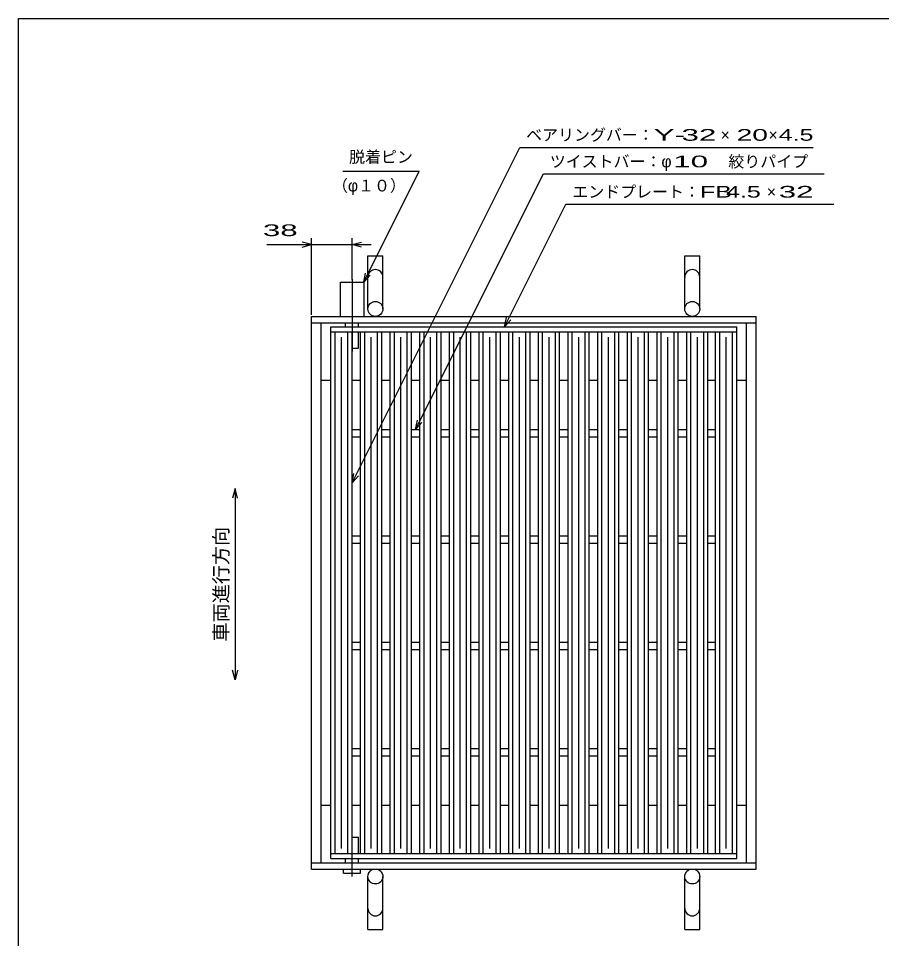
# Model space of a CAD drawing. Units: millimetres, scale not verified. Extents: x -1092 to 1034, y -771 to 635.
# Drawn here: x -1042 to -230, y -230 to 635 of the extents above; entities that cross this region are included whole.
import ezdxf
from ezdxf.enums import TextEntityAlignment as Align

# ---------------------------------------------------------------- set-up
doc = ezdxf.new("R2010")
doc.units = ezdxf.units.MM
doc.header["$LTSCALE"] = 6
doc.linetypes.add('LONG_DASHED_DOTTED', pattern=[15.25, 12, -1.5, 0.25, -1.5])
for name, color, linetype, lineweight in [('0_2', 150, 'Continuous', 25), ('16', 3, 'Continuous', 25), ('19', 6, 'Continuous', 25), ('22', 2, 'Continuous', 25)]:
    doc.layers.add(name, color=color, linetype=linetype, lineweight=lineweight)
doc.styles.add('ベクトル', font='')
doc.styles.get('ベクトル').set_extended_font_data('ベクトル')

msp = doc.modelspace()

# ---------------------------------------------------------------- linework, layer by layer
at = {"layer": '0_2'}
for p, q in [((-1041.6, -684.6), (-1041.6, 635.4)), ((-1041.6, 635.4), (1034.4, 635.4))]:
    msp.add_line(p, q, dxfattribs=at)
at = {"layer": '0_2', "color": 4}
for p, q in [((-837.8, 193.1), (-840.2, 184.1)), ((-835.4, 184.1), (-837.8, 193.1)), ((-837.8, 193.1), (-837.8, 13.1)), ((-837.8, 13.1), (-840.2, 22.1)), ((-835.4, 22.1), (-837.8, 13.1))]:
    msp.add_line(p, q, dxfattribs=at)
at = {"layer": '16'}
for p, q in [((-747.8, 345.1), (-365.8, 345.1)), ((-747.8, 340.6), (-747.8, 345.1)), ((-747.8, 340.6), (-365.8, 340.6)), ((-747.8, -150.4), (-747.8, 340.6)), ((-747.8, 340.6), (-727.8, 340.6)), ((-743.8, -150.4), (-743.8, 340.6)), ((-731.8, -150.4), (-731.8, 340.6)), ((-727.8, -150.4), (-727.8, 340.6)), ((-719.9, -150.4), (-719.9, 340.6)), ((-719.9, 340.6), (-699.9, 340.6)), ((-715.9, -150.4), (-715.9, 340.6)), ((-703.9, -150.4), (-703.9, 340.6)), ((-699.9, -150.4), (-699.9, 340.6)), ((-692, -150.4), (-692, 340.6)), ((-692, 340.6), (-672, 340.6)), ((-688, -150.4), (-688, 340.6)), ((-676, -150.4), (-676, 340.6)), ((-672, -150.4), (-672, 340.6)), ((-664.1, -150.4), (-664.1, 340.6)), ((-664.1, 340.6), (-644.1, 340.6)), ((-660.1, -150.4), (-660.1, 340.6)), ((-648.1, -150.4), (-648.1, 340.6)), ((-644.1, -150.4), (-644.1, 340.6)), ((-636.2, -150.4), (-636.2, 340.6)), ((-636.2, 340.6), (-616.2, 340.6)), ((-632.2, -150.4), (-632.2, 340.6)), ((-620.2, -150.4), (-620.2, 340.6)), ((-616.2, -150.4), (-616.2, 340.6)), ((-608.3, -150.4), (-608.3, 340.6)), ((-608.3, 340.6), (-588.3, 340.6)), ((-604.3, -150.4), (-604.3, 340.6)), ((-592.3, -150.4), (-592.3, 340.6)), ((-588.3, -150.4), (-588.3, 340.6)), ((-580.4, -150.4), (-580.4, 340.6)), ((-580.4, 340.6), (-560.4, 340.6)), ((-576.4, -150.4), (-576.4, 340.6)), ((-564.4, -150.4), (-564.4, 340.6)), ((-560.4, -150.4), (-560.4, 340.6)), ((-552.5, -150.4), (-552.5, 340.6)), ((-552.5, 340.6), (-532.5, 340.6)), ((-548.5, -150.4), (-548.5, 340.6)), ((-536.5, -150.4), (-536.5, 340.6)), ((-532.5, -150.4), (-532.5, 340.6)), ((-524.6, -150.4), (-524.6, 340.6)), ((-524.6, 340.6), (-504.6, 340.6)), ((-520.6, -150.4), (-520.6, 340.6)), ((-508.6, -150.4), (-508.6, 340.6)), ((-504.6, -150.4), (-504.6, 340.6)), ((-496.7, -150.4), (-496.7, 340.6)), ((-496.7, 340.6), (-476.7, 340.6)), ((-492.7, -150.4), (-492.7, 340.6)), ((-480.7, -150.4), (-480.7, 340.6)), ((-476.7, -150.4), (-476.7, 340.6)), ((-468.8, -150.4), (-468.8, 340.6)), ((-468.8, 340.6), (-448.8, 340.6)), ((-464.8, -150.4), (-464.8, 340.6)), ((-452.8, -150.4), (-452.8, 340.6)), ((-448.8, -150.4), (-448.8, 340.6)), ((-440.9, -150.4), (-440.9, 340.6)), ((-440.9, 340.6), (-420.9, 340.6)), ((-436.9, -150.4), (-436.9, 340.6)), ((-424.9, -150.4), (-424.9, 340.6)), ((-420.9, -150.4), (-420.9, 340.6)), ((-413, -150.4), (-413, 340.6)), ((-413, 340.6), (-393, 340.6)), ((-409, -150.4), (-409, 340.6)), ((-397, -150.4), (-397, 340.6)), ((-393, -150.4), (-393, 340.6)), ((-385.8, -150.4), (-385.8, 340.6)), ((-385.8, 340.6), (-365.8, 340.6)), ((-381.8, -150.4), (-381.8, 340.6)), ((-369.8, -150.4), (-369.8, 340.6)), ((-365.8, 340.6), (-365.8, 345.1)), ((-365.8, -150.4), (-365.8, 340.6)), ((-737.8, -145.4), (-737.8, 335.6)), ((-709.9, -145.4), (-709.9, 335.6)), ((-682, -145.4), (-682, 335.6)), ((-654.1, -145.4), (-654.1, 335.6)), ((-626.2, -145.4), (-626.2, 335.6)), ((-598.3, -145.4), (-598.3, 335.6)), ((-570.4, -145.4), (-570.4, 335.6)), ((-542.5, -145.4), (-542.5, 335.6)), ((-514.6, -145.4), (-514.6, 335.6)), ((-486.7, -145.4), (-486.7, 335.6)), ((-458.8, -145.4), (-458.8, 335.6)), ((-430.9, -145.4), (-430.9, 335.6)), ((-403, -145.4), (-403, 335.6)), ((-375.8, -145.4), (-375.8, 335.6)), ((-727.8, 248.6), (-719.9, 248.6)), ((-699.9, 248.6), (-692, 248.6)), ((-672, 248.6), (-664.1, 248.6)), ((-644.1, 248.6), (-636.2, 248.6)), ((-616.2, 248.6), (-608.3, 248.6)), ((-588.3, 248.6), (-580.4, 248.6)), ((-560.4, 248.6), (-552.5, 248.6)), ((-532.5, 248.6), (-524.6, 248.6)), ((-504.6, 248.6), (-496.7, 248.6)), ((-476.7, 248.6), (-468.8, 248.6)), ((-448.8, 248.6), (-440.9, 248.6)), ((-420.9, 248.6), (-413, 248.6)), ((-393, 248.6), (-385.8, 248.6)), ((-727.8, 241.6), (-719.9, 241.6)), ((-699.9, 241.6), (-692, 241.6)), ((-672, 241.6), (-664.1, 241.6)), ((-644.1, 241.6), (-636.2, 241.6)), ((-616.2, 241.6), (-608.3, 241.6)), ((-588.3, 241.6), (-580.4, 241.6)), ((-560.4, 241.6), (-552.5, 241.6)), ((-532.5, 241.6), (-524.6, 241.6)), ((-504.6, 241.6), (-496.7, 241.6)), ((-476.7, 241.6), (-468.8, 241.6)), ((-448.8, 241.6), (-440.9, 241.6)), ((-420.9, 241.6), (-413, 241.6)), ((-393, 241.6), (-385.8, 241.6)), ((-727.8, 148.6), (-719.9, 148.6)), ((-699.9, 148.6), (-692, 148.6)), ((-672, 148.6), (-664.1, 148.6)), ((-644.1, 148.6), (-636.2, 148.6)), ((-616.2, 148.6), (-608.3, 148.6)), ((-588.3, 148.6), (-580.4, 148.6)), ((-560.4, 148.6), (-552.5, 148.6)), ((-532.5, 148.6), (-524.6, 148.6)), ((-504.6, 148.6), (-496.7, 148.6)), ((-476.7, 148.6), (-468.8, 148.6)), ((-448.8, 148.6), (-440.9, 148.6)), ((-420.9, 148.6), (-413, 148.6)), ((-393, 148.6), (-385.8, 148.6)), ((-727.8, 141.6), (-719.9, 141.6)), ((-699.9, 141.6), (-692, 141.6)), ((-672, 141.6), (-664.1, 141.6)), ((-644.1, 141.6), (-636.2, 141.6)), ((-616.2, 141.6), (-608.3, 141.6)), ((-588.3, 141.6), (-580.4, 141.6)), ((-560.4, 141.6), (-552.5, 141.6)), ((-532.5, 141.6), (-524.6, 141.6)), ((-504.6, 141.6), (-496.7, 141.6)), ((-476.7, 141.6), (-468.8, 141.6)), ((-448.8, 141.6), (-440.9, 141.6)), ((-420.9, 141.6), (-413, 141.6)), ((-393, 141.6), (-385.8, 141.6)), ((-727.8, 48.6), (-719.9, 48.6)), ((-699.9, 48.6), (-692, 48.6)), ((-672, 48.6), (-664.1, 48.6)), ((-644.1, 48.6), (-636.2, 48.6)), ((-616.2, 48.6), (-608.3, 48.6)), ((-588.3, 48.6), (-580.4, 48.6)), ((-560.4, 48.6), (-552.5, 48.6)), ((-532.5, 48.6), (-524.6, 48.6)), ((-504.6, 48.6), (-496.7, 48.6)), ((-476.7, 48.6), (-468.8, 48.6)), ((-448.8, 48.6), (-440.9, 48.6)), ((-420.9, 48.6), (-413, 48.6)), ((-393, 48.6), (-385.8, 48.6)), ((-727.8, 41.6), (-719.9, 41.6)), ((-699.9, 41.6), (-692, 41.6)), ((-672, 41.6), (-664.1, 41.6)), ((-644.1, 41.6), (-636.2, 41.6)), ((-616.2, 41.6), (-608.3, 41.6)), ((-588.3, 41.6), (-580.4, 41.6)), ((-560.4, 41.6), (-552.5, 41.6)), ((-532.5, 41.6), (-524.6, 41.6)), ((-504.6, 41.6), (-496.7, 41.6)), ((-476.7, 41.6), (-468.8, 41.6)), ((-448.8, 41.6), (-440.9, 41.6)), ((-420.9, 41.6), (-413, 41.6)), ((-393, 41.6), (-385.8, 41.6)), ((-727.8, -51.4), (-719.9, -51.4)), ((-699.9, -51.4), (-692, -51.4)), ((-672, -51.4), (-664.1, -51.4)), ((-644.1, -51.4), (-636.2, -51.4)), ((-616.2, -51.4), (-608.3, -51.4)), ((-588.3, -51.4), (-580.4, -51.4)), ((-560.4, -51.4), (-552.5, -51.4)), ((-532.5, -51.4), (-524.6, -51.4)), ((-504.6, -51.4), (-496.7, -51.4)), ((-476.7, -51.4), (-468.8, -51.4)), ((-448.8, -51.4), (-440.9, -51.4)), ((-420.9, -51.4), (-413, -51.4)), ((-393, -51.4), (-385.8, -51.4)), ((-727.8, -58.4), (-719.9, -58.4)), ((-699.9, -58.4), (-692, -58.4)), ((-672, -58.4), (-664.1, -58.4)), ((-644.1, -58.4), (-636.2, -58.4)), ((-616.2, -58.4), (-608.3, -58.4)), ((-588.3, -58.4), (-580.4, -58.4)), ((-560.4, -58.4), (-552.5, -58.4)), ((-532.5, -58.4), (-524.6, -58.4)), ((-504.6, -58.4), (-496.7, -58.4)), ((-476.7, -58.4), (-468.8, -58.4)), ((-448.8, -58.4), (-440.9, -58.4)), ((-420.9, -58.4), (-413, -58.4)), ((-393, -58.4), (-385.8, -58.4)), ((-747.8, -150.4), (-365.8, -150.4)), ((-747.8, -154.9), (-747.8, -150.4)), ((-747.8, -150.4), (-727.8, -150.4)), ((-747.8, -154.9), (-365.8, -154.9)), ((-719.9, -150.4), (-699.9, -150.4)), ((-692, -150.4), (-672, -150.4)), ((-664.1, -150.4), (-644.1, -150.4)), ((-636.2, -150.4), (-616.2, -150.4)), ((-608.3, -150.4), (-588.3, -150.4)), ((-580.4, -150.4), (-560.4, -150.4)), ((-552.5, -150.4), (-532.5, -150.4)), ((-524.6, -150.4), (-504.6, -150.4)), ((-496.7, -150.4), (-476.7, -150.4)), ((-468.8, -150.4), (-448.8, -150.4)), ((-440.9, -150.4), (-420.9, -150.4)), ((-413, -150.4), (-393, -150.4)), ((-385.8, -150.4), (-365.8, -150.4)), ((-365.8, -154.9), (-365.8, -150.4))]:
    msp.add_line(p, q, dxfattribs=at)
at = {"layer": '19'}
for p, q in [((-712.8, 362.1), (-712.8, 412.1)), ((-712.8, 412.1), (-698.8, 412.1)), ((-698.8, 362.1), (-698.8, 412.1)), ((-414.8, 362.1), (-414.8, 412.1)), ((-414.8, 412.1), (-400.8, 412.1)), ((-400.8, 362.1), (-400.8, 412.1)), ((-738.8, 355.1), (-738.8, 387.1)), ((-738.8, 387.1), (-716.8, 387.1)), ((-716.8, 387.1), (-716.8, 355.1)), ((-765.8, 355.1), (-347.8, 355.1)), ((-765.8, -164.9), (-765.8, 355.1)), ((-347.8, -164.9), (-347.8, 355.1)), ((-765.8, 349.1), (-347.8, 349.1)), ((-756.8, -158.9), (-756.8, 349.1)), ((-733.8, 345.1), (-733.8, 349.1)), ((-721.8, 345.1), (-721.8, 349.1)), ((-356.8, -158.9), (-356.8, 349.1)), ((-721.8, 325.1), (-721.8, 340.6)), ((-727.8, 325.1), (-721.8, 325.1)), ((-756.8, 295.1), (-747.8, 295.1)), ((-727.8, 295.1), (-719.9, 295.1)), ((-699.9, 295.1), (-692, 295.1)), ((-672, 295.1), (-664.1, 295.1)), ((-644.1, 295.1), (-636.2, 295.1)), ((-616.2, 295.1), (-608.3, 295.1)), ((-588.3, 295.1), (-580.4, 295.1)), ((-560.4, 295.1), (-552.5, 295.1)), ((-532.5, 295.1), (-524.6, 295.1)), ((-504.6, 295.1), (-496.7, 295.1)), ((-476.7, 295.1), (-469.5, 295.1)), ((-448.8, 295.1), (-441.6, 295.1)), ((-420.9, 295.1), (-413.7, 295.1)), ((-393, 295.1), (-385.8, 295.1)), ((-365.8, 295.1), (-356.8, 295.1)), ((-756.8, -104.9), (-747.8, -104.9)), ((-727.8, -104.9), (-719.9, -104.9)), ((-699.9, -104.9), (-692, -104.9)), ((-672, -104.9), (-664.1, -104.9)), ((-644.1, -104.9), (-636.2, -104.9)), ((-616.2, -104.9), (-608.3, -104.9)), ((-588.3, -104.9), (-580.4, -104.9)), ((-560.4, -104.9), (-552.5, -104.9)), ((-532.5, -104.9), (-524.6, -104.9)), ((-504.6, -104.9), (-496.7, -104.9)), ((-476.7, -104.9), (-469.5, -104.9)), ((-448.8, -104.9), (-441.6, -104.9)), ((-420.9, -104.9), (-413.7, -104.9)), ((-393, -104.9), (-385.8, -104.9)), ((-365.8, -104.9), (-356.8, -104.9)), ((-727.8, -134.9), (-721.8, -134.9)), ((-721.8, -150.4), (-721.8, -134.9)), ((-733.8, -158.9), (-733.8, -154.9)), ((-721.8, -158.9), (-721.8, -154.9)), ((-765.8, -158.9), (-347.8, -158.9)), ((-765.8, -164.9), (-347.8, -164.9)), ((-735.8, -168.9), (-735.8, -164.9)), ((-735.8, -168.9), (-719.8, -168.9)), ((-719.8, -168.9), (-719.8, -164.9)), ((-712.8, -221.9), (-712.8, -171.9)), ((-698.8, -221.9), (-698.8, -171.9)), ((-414.8, -221.9), (-414.8, -171.9)), ((-400.8, -221.9), (-400.8, -171.9)), ((-712.8, -221.9), (-698.8, -221.9)), ((-414.8, -221.9), (-400.8, -221.9))]:
    msp.add_line(p, q, dxfattribs=at)
at = {"layer": '19', "linetype": 'LONG_DASHED_DOTTED'}
for p, q in [((-727.8, 390.1), (-727.8, 322.1)), ((-727.8, -171.9), (-727.8, -131.9))]:
    msp.add_line(p, q, dxfattribs=at)
at = {"layer": '19'}
for centre in [(-705.8, 362.1), (-407.8, 362.1), (-705.8, -171.9), (-407.8, -171.9)]:
    msp.add_circle(centre, 7, dxfattribs=at)
for centre, start, end in [((-705.8, 392.1), 0, 180), ((-407.8, 392.1), 0, 180), ((-705.8, -201.9), 180, 0), ((-407.8, -201.9), 180, 0)]:
    msp.add_arc(centre, 7, start, end, dxfattribs=at)
at = {"layer": '22', "color": 4}
for p, q in [((-727.8, 198.6), (-570.05, 514.1)), ((-570.05, 514.1), (-294.05, 514.1)), ((-736.55, 491.6), (-664.55, 491.6)), ((-716.8, 387.1), (-664.55, 491.6)), ((-668.05, 248.6), (-547.8, 489.1)), ((-547.8, 489.1), (-283.8, 489.1)), ((-584.35, 345.1), (-526.6, 460.6)), ((-526.6, 460.6), (-274.6, 460.6)), ((-765.8, 422.6), (-774.8, 425)), ((-765.8, 356.6), (-765.8, 428.6)), ((-727.8, 389.9), (-727.8, 428.6)), ((-727.8, 422.6), (-718.8, 425)), ((-807.8, 422.6), (-765.8, 422.6)), ((-774.8, 420.2), (-765.8, 422.6)), ((-765.8, 422.6), (-727.8, 422.6)), ((-718.8, 420.2), (-727.8, 422.6)), ((-727.8, 422.6), (-709.8, 422.6)), ((-716.8, 387.1), (-715, 395.86)), ((-716.8, 387.1), (-710.8, 393.7)), ((-584.35, 345.1), (-582.55, 353.86)), ((-584.35, 345.1), (-578.35, 351.7)), ((-668.05, 248.6), (-666.25, 257.36)), ((-668.05, 248.6), (-662.05, 255.2)), ((-727.8, 198.6), (-726, 207.36)), ((-727.8, 198.6), (-721.8, 205.2))]:
    msp.add_line(p, q, dxfattribs=at)

# ---------------------------------------------------------------- texts
at = {"layer": '0_2', "color": 2, "style": 'ベクトル'}
msp.add_text('車両進行方向', height=13.2, rotation=90, dxfattribs=at).set_placement((-851, 49.1), align=Align.MIDDLE_LEFT)
at = {"layer": '22', "style": 'ベクトル'}
for s, p in [('ベアリングバー：', (-564.05, 525.8)), ('×', (-381.05, 525.8)), ('×', (-336.05, 525.8)), ('脱着ピン', (-730.55, 505.1)), ('ツイストバー：', (-541.8, 500.8)), ('φ', (-436.8, 500.8)), ('絞りパイプ', (-373.8, 500.8)), ('（φ１０）', (-746.64, 478.1)), ('エンドプレート：', (-520.6, 472.3)), ('×', (-337.6, 472.3))]:
    msp.add_text(s, height=11, dxfattribs=at).set_placement(p, align=Align.MIDDLE_LEFT)
for s, width, p in [('Y-', 2, (-444.05, 525.8)), (' 32 ', 2, (-426.05, 525.8)), ('20', 1.8, (-366.05, 525.8)), (' 4.5 ', 1.6, (-333.05, 525.8)), (' 10 ', 2, (-433.8, 500.8)), ('FB', 1.6, (-400.6, 472.3)), (' 4.5 ', 1.6, (-382.6, 472.3)), (' 32 ', 2, (-334.6, 472.3)), (' 38 ', 2, (-819.8, 436.1))]:
    msp.add_text(s, height=11, dxfattribs=dict(at, width=width)).set_placement(p, align=Align.MIDDLE_LEFT)

doc.saveas('drawing.dxf')
